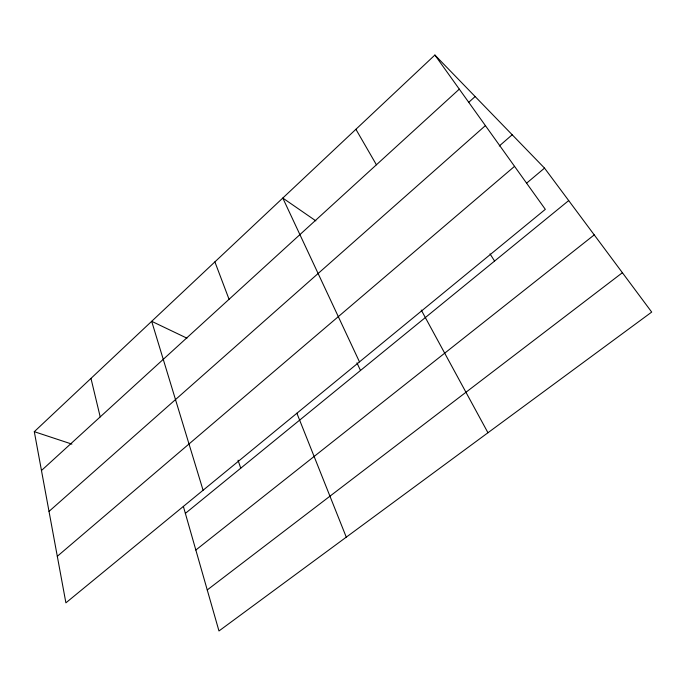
<?xml version="1.0" encoding="UTF-8"?>
<svg xmlns="http://www.w3.org/2000/svg" width="686" height="686" viewBox="0 0 686 686"><rect width="100%" height="100%" fill="white"/><g stroke="black" fill="none" stroke-linecap="round" stroke-linejoin="round"><path stroke-width="1.03" d="M434.89 55.034L545.327 209.35L65.899 602.84L34.3 431.683L434.89 55.034L544.53 168.113L651.7 312.079L218.971 630.966L183.359 506.371M41.469 470.51L459.303 89.137M468.795 102.274L475.141 96.546M49.015 511.396L485.405 125.615M499.271 145.998L512.202 134.765M57.307 556.295L514.551 166.346M526.565 183.205L544.53 168.113M185.366 513.385L568.703 200.578M195.836 550.035L594.239 234.886M207.249 589.951L622.399 272.711M34.3 431.683L71.893 444.108M186.935 338.172L151.683 321.314L203.082 490.25M315.852 220.866L282.786 198.048L359.481 361.874M490.027 253.871L494.589 261.057M355.905 129.294L376.417 164.794M421.247 310.038L487.96 432.746M356.943 362.851L360.493 370.483M296.875 413.204L346.276 537.155M214.889 261.889L229.055 299.293M238.042 460.212L240.743 468.195M90.972 378.398L100.207 416.899"/></g></svg>
